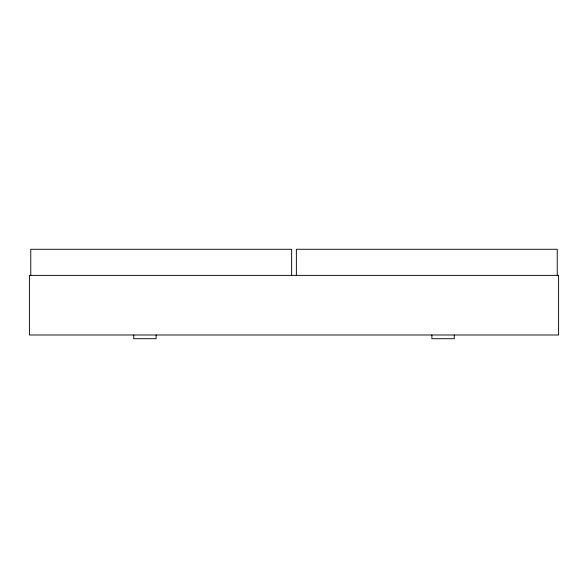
<?xml version="1.0" encoding="UTF-8"?>
<svg xmlns="http://www.w3.org/2000/svg" width="588" height="588" viewBox="0 0 588 588"><rect width="100%" height="100%" fill="white"/><g stroke="black" fill="none" stroke-linecap="round" stroke-linejoin="round"><path stroke-width="0.88" d="M557.24 275.368L557.24 249.275L296.367 249.275L296.367 275.368M454.252 334.991L454.252 338.725L431.893 338.725L431.893 334.991M291.633 275.368L291.633 249.275L30.76 249.275L30.76 275.368M156.107 334.991L156.107 338.725L133.748 338.725L133.748 334.991M558.6 275.368L29.4 275.368L29.4 334.991L558.6 334.991L558.6 275.368"/></g></svg>
